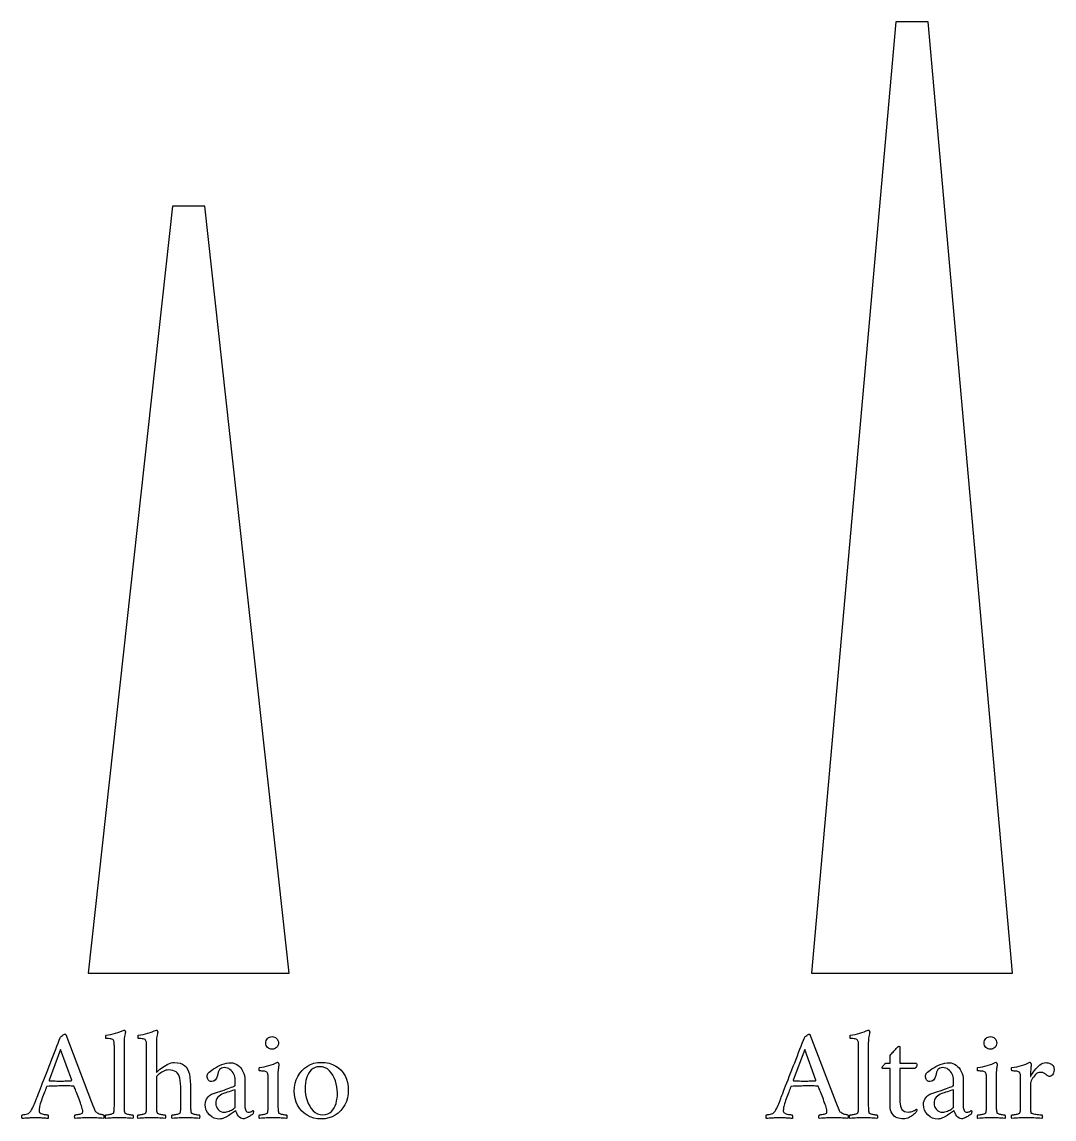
# Model space of a CAD drawing. Header units: millimetres. Extents: x -4 to 95, y -64 to 47.
# Drawn here: x -4.15 to 21.54, y -63.63 to -36.33 of the extents above; entities that cross this region are included whole.
import ezdxf

# ---------------------------------------------------------------- set-up
doc = ezdxf.new("R2010")
doc.units = ezdxf.units.MM
doc.layers.add('CUT_OUTER', color=1, linetype='Continuous')
doc.layers.add('TEXT', color=5, linetype='Continuous')

msp = doc.modelspace()

# ---------------------------------------------------------------- linework, layer by layer
at = {"layer": 'CUT_OUTER'}
for points in [[(15.5, -60), (20.5, -60), (18.4, -36.3334), (17.6, -36.3334)], [(-2.5, -60), (2.5, -60), (0.4, -40.9185), (-0.4, -40.9185)]]:
    msp.add_lwpolyline(points, close=True, dxfattribs=at)
at = {"layer": 'TEXT'}
for points in [[(-3.8032, -63.1613), (-3.8013, -63.1564), (-3.7956, -63.1415), (-3.786, -63.1168), (-3.7726, -63.0823), (-3.7559, -63.0392), (-3.7367, -62.9891), (-3.7148, -62.932), (-3.6903, -62.8677), (-3.6636, -62.7981), (-3.6351, -62.7246), (-3.6047, -62.6473), (-3.5726, -62.5661), (-3.5394, -62.4825), (-3.506, -62.3976), (-3.4725, -62.3115), (-3.4387, -62.2242), (-3.4051, -62.1372), (-3.3722, -62.052), (-3.3398, -61.9686), (-3.3081, -61.8871), (-3.2775, -61.8089), (-3.2488, -61.7355), (-3.2219, -61.6669), (-3.1968, -61.6032), (-3.1884, -61.5899), (-3.1762, -61.5758), (-3.1602, -61.5609), (-3.1403, -61.5452), (-3.1199, -61.531), (-3.102, -61.521), (-3.0868, -61.5149), (-3.0742, -61.5129), (-3.0713, -61.513), (-3.069, -61.5133), (-3.0672, -61.5138), (-3.0661, -61.5145), (-3.065, -61.5154), (-3.0633, -61.5165), (-3.061, -61.5178), (-3.0581, -61.5194), (-2.4161, -63.2032), (-2.3845, -63.2863), (-2.3605, -63.3484), (-2.3442, -63.3895), (-2.3355, -63.4097), (-2.3255, -63.4268), (-2.3117, -63.4427), (-2.2941, -63.4575), (-2.2726, -63.471), (-2.2492, -63.483), (-2.2258, -63.4931), (-2.2024, -63.5015), (-2.179, -63.5081), (-2.1578, -63.513), (-2.1407, -63.5165), (-2.1279, -63.5186), (-2.1194, -63.5194), (-2.1139, -63.5285), (-2.1105, -63.5399), (-2.1091, -63.5535), (-2.1097, -63.5694), (-2.1113, -63.5846), (-2.1129, -63.5964), (-2.1145, -63.6047), (-2.1161, -63.6097), (-2.1617, -63.6066), (-2.2048, -63.6036), (-2.2456, -63.6009), (-2.2839, -63.5984), (-2.3228, -63.5963), (-2.3653, -63.5948), (-2.4115, -63.5939), (-2.4613, -63.5935), (-2.5138, -63.5939), (-2.5617, -63.5948), (-2.6049, -63.5963), (-2.6435, -63.5984), (-2.6822, -63.6009), (-2.7254, -63.6036), (-2.7733, -63.6066), (-2.8258, -63.6097), (-2.8314, -63.602), (-2.8351, -63.5919), (-2.837, -63.5794), (-2.8371, -63.5645), (-2.8356, -63.5496), (-2.8327, -63.5371), (-2.8283, -63.527), (-2.8226, -63.5194), (-2.806, -63.5186), (-2.7855, -63.5165), (-2.7609, -63.513), (-2.7323, -63.5081), (-2.704, -63.5019), (-2.6806, -63.4948), (-2.6621, -63.4866), (-2.6484, -63.4774), (-2.6427, -63.4698), (-2.6387, -63.4597), (-2.6363, -63.4472), (-2.6355, -63.4323), (-2.6368, -63.4152), (-2.6407, -63.3931), (-2.6473, -63.366), (-2.6565, -63.3339), (-2.6676, -63.2981), (-2.6802, -63.2601), (-2.6943, -63.2199), (-2.7097, -63.1774), (-2.7258, -63.1342), (-2.7419, -63.0915), (-2.7581, -63.0495), (-2.7742, -63.0081), (-2.7896, -62.9688), (-2.8036, -62.9331), (-2.8162, -62.901), (-2.8274, -62.8726), (-2.8366, -62.8493), (-2.8431, -62.8327), (-2.8471, -62.8227), (-2.8484, -62.8194), (-2.8488, -62.819), (-2.85, -62.8177), (-2.852, -62.8157), (-2.8548, -62.8129), (-2.8581, -62.8101), (-2.8613, -62.8081), (-2.8645, -62.8069), (-2.8677, -62.8065), (-2.8933, -62.805), (-2.9218, -62.804), (-2.953, -62.8034), (-2.9871, -62.8032), (-3.022, -62.8032), (-3.0556, -62.8032), (-3.0881, -62.8032), (-3.1194, -62.8032), (-3.1274, -62.8032), (-3.1355, -62.8032), (-3.1435, -62.8032), (-3.1516, -62.8032), (-3.1595, -62.8032), (-3.1669, -62.8032), (-3.174, -62.8032), (-3.1806, -62.8032), (-3.2272, -62.8033), (-3.2702, -62.8036), (-3.3095, -62.8041), (-3.3452, -62.8048), (-3.3815, -62.8059), (-3.4226, -62.8077), (-3.4685, -62.81), (-3.5194, -62.8129), (-3.5212, -62.8132), (-3.5234, -62.8141), (-3.526, -62.8156), (-3.529, -62.8177), (-3.5319, -62.8199), (-3.5339, -62.8214), (-3.5351, -62.8223), (-3.5355, -62.8226), (-3.537, -62.8266), (-3.5415, -62.8387), (-3.5491, -62.8589), (-3.5597, -62.8871), (-3.5724, -62.9209), (-3.5863, -62.9577), (-3.6014, -62.9975), (-3.6177, -63.0403), (-3.6342, -63.084), (-3.6496, -63.1262), (-3.664, -63.167), (-3.6774, -63.2065), (-3.6906, -63.2452), (-3.7012, -63.2806), (-3.7092, -63.3129), (-3.7145, -63.3419), (-3.718, -63.3679), (-3.7206, -63.3911), (-3.7221, -63.4115), (-3.7226, -63.429), (-3.7195, -63.4459), (-3.7101, -63.4609), (-3.6945, -63.4741), (-3.6726, -63.4855), (-3.6474, -63.4951), (-3.6218, -63.5028), (-3.5958, -63.5088), (-3.5694, -63.5129), (-3.5453, -63.5157), (-3.5262, -63.5177), (-3.5122, -63.519), (-3.5032, -63.5194), (-3.5002, -63.5243), (-3.4976, -63.5327), (-3.4954, -63.5445), (-3.4935, -63.5597), (-3.4925, -63.5755), (-3.4927, -63.5891), (-3.4942, -63.6005), (-3.4968, -63.6097), (-3.5263, -63.6081), (-3.5536, -63.6065), (-3.5787, -63.6048), (-3.6016, -63.6032), (-3.6234, -63.6016), (-3.6452, -63.6), (-3.6669, -63.5984), (-3.6887, -63.5968), (-3.7122, -63.5954), (-3.7391, -63.5944), (-3.7695, -63.5938), (-3.8032, -63.5935), (-3.8373, -63.5938), (-3.8685, -63.5944), (-3.897, -63.5954), (-3.9226, -63.5968), (-3.9468, -63.5984), (-3.971, -63.6), (-3.9952, -63.6016), (-4.0194, -63.6032), (-4.0452, -63.6048), (-4.0742, -63.6065), (-4.1065, -63.6081), (-4.1419, -63.6097), (-4.1448, -63.6047), (-4.1468, -63.5964), (-4.148, -63.5846), (-4.1484, -63.5694), (-4.148, -63.5535), (-4.1468, -63.5399), (-4.1448, -63.5285), (-4.1419, -63.5194), (-4.1249, -63.5184), (-4.1028, -63.5157), (-4.0757, -63.5112), (-4.0435, -63.5048), (-4.0118, -63.4965), (-3.9859, -63.4859), (-3.9658, -63.4731), (-3.9516, -63.4581), (-3.9283, -63.4265), (-3.9069, -63.3931), (-3.8872, -63.358), (-3.8694, -63.321), (-3.8525, -63.2826), (-3.8359, -63.2431), (-3.8195, -63.2027), (-3.8032, -63.1613)], [(-1.8484, -61.8419), (-1.8485, -61.8233), (-1.8488, -61.8028), (-1.8493, -61.7805), (-1.85, -61.7565), (-1.8515, -61.7328), (-1.8544, -61.7117), (-1.8588, -61.6932), (-1.8645, -61.6774), (-1.8737, -61.6613), (-1.8883, -61.6484), (-1.9084, -61.6387), (-1.9339, -61.6323), (-1.9626, -61.628), (-1.9923, -61.625), (-2.0231, -61.6232), (-2.0548, -61.6226), (-2.0564, -61.6201), (-2.0577, -61.6125), (-2.0588, -61.5999), (-2.0597, -61.5823), (-2.0598, -61.5644), (-2.0585, -61.5512), (-2.0557, -61.5426), (-2.0516, -61.5387), (-1.9923, -61.5309), (-1.9339, -61.5206), (-1.8762, -61.5076), (-1.8194, -61.4919), (-1.7637, -61.4743), (-1.7097, -61.4552), (-1.6573, -61.4348), (-1.6065, -61.4129), (-1.6001, -61.414), (-1.594, -61.4173), (-1.588, -61.4229), (-1.5823, -61.4306), (-1.5773, -61.4394), (-1.5738, -61.448), (-1.5717, -61.4564), (-1.571, -61.4645), (-1.5721, -61.469), (-1.5754, -61.4823), (-1.5809, -61.5044), (-1.5887, -61.5355), (-1.5965, -61.5748), (-1.602, -61.6218), (-1.6053, -61.6764), (-1.6065, -61.7387), (-1.6065, -63.2355), (-1.6064, -63.2704), (-1.606, -63.304), (-1.6055, -63.3365), (-1.6048, -63.3677), (-1.6033, -63.397), (-1.6004, -63.4234), (-1.5961, -63.447), (-1.5903, -63.4677), (-1.585, -63.4756), (-1.5754, -63.4831), (-1.5616, -63.4901), (-1.5435, -63.4968), (-1.523, -63.5027), (-1.5016, -63.5077), (-1.4794, -63.5116), (-1.4565, -63.5145), (-1.4348, -63.5166), (-1.4165, -63.5181), (-1.4017, -63.5191), (-1.3903, -63.5194), (-1.386, -63.527), (-1.3827, -63.5371), (-1.3803, -63.5496), (-1.379, -63.5645), (-1.3791, -63.5794), (-1.381, -63.5919), (-1.3848, -63.602), (-1.3903, -63.6097), (-1.4373, -63.6066), (-1.4815, -63.6036), (-1.5228, -63.6009), (-1.5613, -63.5984), (-1.5996, -63.5963), (-1.6403, -63.5948), (-1.6835, -63.5939), (-1.729, -63.5935), (-1.7731, -63.5939), (-1.8149, -63.5948), (-1.8545, -63.5963), (-1.8919, -63.5984), (-1.9297, -63.6009), (-1.9706, -63.6036), (-2.0144, -63.6066), (-2.0613, -63.6097), (-2.0668, -63.602), (-2.0706, -63.5919), (-2.0725, -63.5794), (-2.0726, -63.5645), (-2.0713, -63.5496), (-2.069, -63.5371), (-2.0656, -63.527), (-2.0613, -63.5194), (-2.05, -63.5191), (-2.0355, -63.5181), (-2.0177, -63.5166), (-1.9968, -63.5145), (-1.9744, -63.5116), (-1.9524, -63.5077), (-1.9308, -63.5027), (-1.9097, -63.4968), (-1.8911, -63.4901), (-1.8774, -63.4831), (-1.8685, -63.4756), (-1.8645, -63.4677), (-1.8588, -63.447), (-1.8544, -63.4234), (-1.8515, -63.397), (-1.85, -63.3677), (-1.8493, -63.3365), (-1.8488, -63.304), (-1.8485, -63.2704), (-1.8484, -63.2355)], [(-0.3581, -62.2194), (-0.2778, -62.2238), (-0.2081, -62.2371), (-0.1488, -62.2593), (-0.1, -62.2903), (-0.06, -62.3306), (-0.027, -62.3806), (-0.0011, -62.4403), (0.0177, -62.5097), (0.0311, -62.5889), (0.0407, -62.6782), (0.0465, -62.7776), (0.0484, -62.8871), (0.0484, -63.2355), (0.0485, -63.2704), (0.0488, -63.304), (0.0493, -63.3365), (0.05, -63.3677), (0.0515, -63.397), (0.0544, -63.4234), (0.0588, -63.447), (0.0645, -63.4677), (0.0699, -63.4756), (0.0794, -63.4831), (0.0932, -63.4901), (0.1113, -63.4968), (0.1319, -63.5027), (0.1532, -63.5077), (0.1754, -63.5116), (0.1984, -63.5145), (0.2201, -63.5166), (0.2383, -63.5181), (0.2531, -63.5191), (0.2645, -63.5194), (0.2689, -63.527), (0.2722, -63.5371), (0.2745, -63.5496), (0.2758, -63.5645), (0.2757, -63.5794), (0.2738, -63.5919), (0.2701, -63.602), (0.2645, -63.6097), (0.2175, -63.6066), (0.1734, -63.6036), (0.1321, -63.6009), (0.0935, -63.5984), (0.0552, -63.5963), (0.0145, -63.5948), (-0.0286, -63.5939), (-0.0742, -63.5935), (-0.1182, -63.5939), (-0.1601, -63.5948), (-0.1997, -63.5963), (-0.2371, -63.5984), (-0.2749, -63.6009), (-0.3157, -63.6036), (-0.3596, -63.6066), (-0.4065, -63.6097), (-0.412, -63.602), (-0.4157, -63.5919), (-0.4176, -63.5794), (-0.4177, -63.5645), (-0.4164, -63.5496), (-0.4141, -63.5371), (-0.4108, -63.527), (-0.4065, -63.5194), (-0.3952, -63.5191), (-0.3806, -63.5181), (-0.3629, -63.5166), (-0.3419, -63.5145), (-0.3196, -63.5116), (-0.2976, -63.5077), (-0.276, -63.5027), (-0.2548, -63.4968), (-0.2363, -63.4901), (-0.2226, -63.4831), (-0.2137, -63.4756), (-0.2097, -63.4677), (-0.2039, -63.447), (-0.1996, -63.4234), (-0.1967, -63.397), (-0.1952, -63.3677), (-0.1945, -63.3365), (-0.194, -63.304), (-0.1936, -63.2704), (-0.1935, -63.2355), (-0.1935, -62.9194), (-0.1952, -62.8263), (-0.2, -62.744), (-0.2081, -62.6723), (-0.2194, -62.6113), (-0.2349, -62.5596), (-0.2556, -62.5157), (-0.2817, -62.4797), (-0.3129, -62.4516), (-0.3502, -62.4304), (-0.3944, -62.4153), (-0.4454, -62.4062), (-0.5032, -62.4032), (-0.533, -62.4055), (-0.5641, -62.4125), (-0.5967, -62.4241), (-0.6306, -62.4403), (-0.6642, -62.4592), (-0.6956, -62.4786), (-0.7247, -62.4987), (-0.7516, -62.5194), (-0.7742, -62.5387), (-0.7903, -62.5548), (-0.8, -62.5677), (-0.8032, -62.5774), (-0.8032, -63.2355), (-0.8031, -63.2704), (-0.8028, -63.304), (-0.8023, -63.3365), (-0.8016, -63.3677), (-0.8001, -63.397), (-0.7972, -63.4234), (-0.7928, -63.447), (-0.7871, -63.4677), (-0.7818, -63.4756), (-0.7722, -63.4831), (-0.7584, -63.4901), (-0.7403, -63.4968), (-0.7198, -63.5027), (-0.6984, -63.5077), (-0.6762, -63.5116), (-0.6532, -63.5145), (-0.6316, -63.5166), (-0.6133, -63.5181), (-0.5985, -63.5191), (-0.5871, -63.5194), (-0.5828, -63.527), (-0.5794, -63.5371), (-0.5771, -63.5496), (-0.5758, -63.5645), (-0.5759, -63.5794), (-0.5778, -63.5919), (-0.5816, -63.602), (-0.5871, -63.6097), (-0.6341, -63.6066), (-0.6782, -63.6036), (-0.7196, -63.6009), (-0.7581, -63.5984), (-0.7964, -63.5963), (-0.8371, -63.5948), (-0.8802, -63.5939), (-0.9258, -63.5935), (-0.9699, -63.5939), (-1.0117, -63.5948), (-1.0513, -63.5963), (-1.0887, -63.5984), (-1.1265, -63.6009), (-1.1673, -63.6036), (-1.2112, -63.6066), (-1.2581, -63.6097), (-1.2636, -63.602), (-1.2673, -63.5919), (-1.2693, -63.5794), (-1.2694, -63.5645), (-1.268, -63.5496), (-1.2657, -63.5371), (-1.2624, -63.527), (-1.2581, -63.5194), (-1.2468, -63.5191), (-1.2323, -63.5181), (-1.2145, -63.5166), (-1.1935, -63.5145), (-1.1712, -63.5116), (-1.1492, -63.5077), (-1.1276, -63.5027), (-1.1065, -63.4968), (-1.0879, -63.4901), (-1.0742, -63.4831), (-1.0653, -63.4756), (-1.0613, -63.4677), (-1.0555, -63.447), (-1.0512, -63.4234), (-1.0483, -63.397), (-1.0468, -63.3677), (-1.0461, -63.3365), (-1.0456, -63.304), (-1.0453, -63.2704), (-1.0452, -63.2355), (-1.0452, -61.8419), (-1.0453, -61.8246), (-1.0456, -61.8048), (-1.0461, -61.7827), (-1.0468, -61.7581), (-1.0483, -61.7337), (-1.0512, -61.7121), (-1.0555, -61.6933), (-1.0613, -61.6774), (-1.0705, -61.6613), (-1.0851, -61.6484), (-1.1051, -61.6387), (-1.1306, -61.6323), (-1.1594, -61.628), (-1.1891, -61.625), (-1.2199, -61.6232), (-1.2516, -61.6226), (-1.2531, -61.6201), (-1.2544, -61.6125), (-1.2555, -61.5999), (-1.2565, -61.5823), (-1.2566, -61.5644), (-1.2552, -61.5512), (-1.2525, -61.5426), (-1.2484, -61.5387), (-1.1891, -61.5309), (-1.1306, -61.5206), (-1.073, -61.5076), (-1.0161, -61.4919), (-0.9605, -61.4743), (-0.9065, -61.4552), (-0.854, -61.4348), (-0.8032, -61.4129), (-0.7969, -61.414), (-0.7907, -61.4173), (-0.7848, -61.4229), (-0.779, -61.4306), (-0.7741, -61.4394), (-0.7706, -61.448), (-0.7684, -61.4564), (-0.7677, -61.4645), (-0.7689, -61.469), (-0.7722, -61.4823), (-0.7777, -61.5044), (-0.7855, -61.5355), (-0.7932, -61.5748), (-0.7988, -61.6218), (-0.8021, -61.6764), (-0.8032, -61.7387), (-0.8032, -62.4516), (-0.8026, -62.4544), (-0.8008, -62.4565), (-0.7978, -62.4577), (-0.7935, -62.4581), (-0.7917, -62.4577), (-0.7895, -62.4565), (-0.7869, -62.4544), (-0.7839, -62.4516), (-0.7652, -62.4327), (-0.7415, -62.4113), (-0.7128, -62.3875), (-0.679, -62.3613), (-0.6418, -62.3346), (-0.6028, -62.3093), (-0.562, -62.2854), (-0.5194, -62.2629), (-0.4766, -62.2439), (-0.4355, -62.2302), (-0.396, -62.2221), (-0.3581, -62.2194)], [(1.9194, -61.7323), (1.9223, -61.7011), (1.931, -61.6722), (1.9457, -61.6455), (1.9661, -61.621), (1.9906, -61.6005), (2.0173, -61.5859), (2.0463, -61.5771), (2.0774, -61.5742), (2.1086, -61.5771), (2.1375, -61.5859), (2.1642, -61.6005), (2.1887, -61.621), (2.2092, -61.6455), (2.2238, -61.6722), (2.2326, -61.7011), (2.2355, -61.7323), (2.2326, -61.7634), (2.2238, -61.7923), (2.2092, -61.8191), (2.1887, -61.8435), (2.1642, -61.864), (2.1375, -61.8786), (2.1086, -61.8874), (2.0774, -61.8903), (2.0463, -61.8874), (2.0173, -61.8786), (1.9906, -61.864), (1.9661, -61.8435), (1.9457, -61.8191), (1.931, -61.7923), (1.9223, -61.7634), (1.9194, -61.7323)], [(14.7177, -63.1613), (14.7197, -63.1564), (14.7254, -63.1415), (14.735, -63.1168), (14.7484, -63.0823), (14.765, -63.0392), (14.7843, -62.9891), (14.8061, -62.932), (14.8306, -62.8677), (14.8574, -62.7981), (14.8859, -62.7246), (14.9162, -62.6473), (14.9484, -62.5661), (14.9816, -62.4825), (15.0149, -62.3976), (15.0485, -62.3115), (15.0823, -62.2242), (15.1158, -62.1372), (15.1488, -62.052), (15.1811, -61.9686), (15.2129, -61.8871), (15.2434, -61.8089), (15.2722, -61.7355), (15.2991, -61.6669), (15.3242, -61.6032), (15.3326, -61.5899), (15.3448, -61.5758), (15.3608, -61.5609), (15.3806, -61.5452), (15.4011, -61.531), (15.419, -61.521), (15.4342, -61.5149), (15.4468, -61.5129), (15.4497, -61.513), (15.452, -61.5133), (15.4537, -61.5138), (15.4548, -61.5145), (15.4559, -61.5154), (15.4577, -61.5165), (15.46, -61.5178), (15.4629, -61.5194), (16.1048, -63.2032), (16.1365, -63.2863), (16.1605, -63.3484), (16.1768, -63.3895), (16.1855, -63.4097), (16.1955, -63.4268), (16.2093, -63.4427), (16.2269, -63.4575), (16.2484, -63.471), (16.2718, -63.483), (16.2952, -63.4931), (16.3185, -63.5015), (16.3419, -63.5081), (16.3632, -63.513), (16.3802, -63.5165), (16.393, -63.5186), (16.4016, -63.5194), (16.4071, -63.5285), (16.4105, -63.5399), (16.4119, -63.5535), (16.4113, -63.5694), (16.4097, -63.5846), (16.4081, -63.5964), (16.4065, -63.6047), (16.4048, -63.6097), (16.3593, -63.6066), (16.3161, -63.6036), (16.2754, -63.6009), (16.2371, -63.5984), (16.1982, -63.5963), (16.1556, -63.5948), (16.1095, -63.5939), (16.0597, -63.5935), (16.0072, -63.5939), (15.9593, -63.5948), (15.916, -63.5963), (15.8774, -63.5984), (15.8388, -63.6009), (15.7956, -63.6036), (15.7477, -63.6066), (15.6952, -63.6097), (15.6896, -63.602), (15.6859, -63.5919), (15.684, -63.5794), (15.6839, -63.5645), (15.6854, -63.5496), (15.6883, -63.5371), (15.6926, -63.527), (15.6984, -63.5194), (15.7149, -63.5186), (15.7355, -63.5165), (15.7601, -63.513), (15.7887, -63.5081), (15.8169, -63.5019), (15.8403, -63.4948), (15.8589, -63.4866), (15.8726, -63.4774), (15.8782, -63.4698), (15.8823, -63.4597), (15.8847, -63.4472), (15.8855, -63.4323), (15.8842, -63.4152), (15.8802, -63.3931), (15.8737, -63.366), (15.8645, -63.3339), (15.8533, -63.2981), (15.8407, -63.2601), (15.8267, -63.2199), (15.8113, -63.1774), (15.7952, -63.1342), (15.779, -63.0915), (15.7629, -63.0495), (15.7468, -63.0081), (15.7314, -62.9688), (15.7173, -62.9331), (15.7047, -62.901), (15.6935, -62.8726), (15.6844, -62.8493), (15.6778, -62.8327), (15.6739, -62.8227), (15.6726, -62.8194), (15.6722, -62.819), (15.671, -62.8177), (15.669, -62.8157), (15.6661, -62.8129), (15.6629, -62.8101), (15.6597, -62.8081), (15.6565, -62.8069), (15.6532, -62.8065), (15.6276, -62.805), (15.5992, -62.804), (15.5679, -62.8034), (15.5339, -62.8032), (15.499, -62.8032), (15.4653, -62.8032), (15.4329, -62.8032), (15.4016, -62.8032), (15.3935, -62.8032), (15.3855, -62.8032), (15.3774, -62.8032), (15.3694, -62.8032), (15.3615, -62.8032), (15.354, -62.8032), (15.347, -62.8032), (15.3403, -62.8032), (15.2937, -62.8033), (15.2508, -62.8036), (15.2115, -62.8041), (15.1758, -62.8048), (15.1395, -62.8059), (15.0984, -62.8077), (15.0524, -62.81), (15.0016, -62.8129), (14.9998, -62.8132), (14.9976, -62.8141), (14.995, -62.8156), (14.9919, -62.8177), (14.9891, -62.8199), (14.9871, -62.8214), (14.9859, -62.8223), (14.9855, -62.8226), (14.984, -62.8266), (14.9794, -62.8387), (14.9719, -62.8589), (14.9613, -62.8871), (14.9486, -62.9209), (14.9347, -62.9577), (14.9196, -62.9975), (14.9032, -63.0403), (14.8868, -63.084), (14.8714, -63.1262), (14.857, -63.167), (14.8435, -63.2065), (14.8303, -63.2452), (14.8198, -63.2806), (14.8118, -63.3129), (14.8065, -63.3419), (14.8029, -63.3679), (14.8004, -63.3911), (14.7989, -63.4115), (14.7984, -63.429), (14.8015, -63.4459), (14.8109, -63.4609), (14.8265, -63.4741), (14.8484, -63.4855), (14.8736, -63.4951), (14.8992, -63.5028), (14.9252, -63.5088), (14.9516, -63.5129), (14.9757, -63.5157), (14.9948, -63.5177), (15.0088, -63.519), (15.0177, -63.5194), (15.0208, -63.5243), (15.0234, -63.5327), (15.0256, -63.5445), (15.0274, -63.5597), (15.0284, -63.5755), (15.0282, -63.5891), (15.0268, -63.6005), (15.0242, -63.6097), (14.9947, -63.6081), (14.9673, -63.6065), (14.9422, -63.6048), (14.9194, -63.6032), (14.8976, -63.6016), (14.8758, -63.6), (14.854, -63.5984), (14.8323, -63.5968), (14.8088, -63.5954), (14.7819, -63.5944), (14.7515, -63.5938), (14.7177, -63.5935), (14.6837, -63.5938), (14.6524, -63.5944), (14.624, -63.5954), (14.5984, -63.5968), (14.5742, -63.5984), (14.55, -63.6), (14.5258, -63.6016), (14.5016, -63.6032), (14.4758, -63.6048), (14.4468, -63.6065), (14.4145, -63.6081), (14.379, -63.6097), (14.3762, -63.6047), (14.3742, -63.5964), (14.373, -63.5846), (14.3726, -63.5694), (14.373, -63.5535), (14.3742, -63.5399), (14.3762, -63.5285), (14.379, -63.5194), (14.3961, -63.5184), (14.4181, -63.5157), (14.4453, -63.5112), (14.4774, -63.5048), (14.5092, -63.4965), (14.5351, -63.4859), (14.5551, -63.4731), (14.5694, -63.4581), (14.5926, -63.4265), (14.6141, -63.3931), (14.6338, -63.358), (14.6516, -63.321), (14.6684, -63.2826), (14.6851, -63.2431), (14.7015, -63.2027), (14.7177, -63.1613)], [(16.6726, -61.8419), (16.6725, -61.8233), (16.6722, -61.8028), (16.6717, -61.7805), (16.671, -61.7565), (16.6695, -61.7328), (16.6665, -61.7117), (16.6622, -61.6932), (16.6565, -61.6774), (16.6473, -61.6613), (16.6327, -61.6484), (16.6126, -61.6387), (16.5871, -61.6323), (16.5584, -61.628), (16.5286, -61.625), (16.4979, -61.6232), (16.4661, -61.6226), (16.4646, -61.6201), (16.4633, -61.6125), (16.4622, -61.5999), (16.4613, -61.5823), (16.4612, -61.5644), (16.4625, -61.5512), (16.4652, -61.5426), (16.4694, -61.5387), (16.5286, -61.5309), (16.5871, -61.5206), (16.6448, -61.5076), (16.7016, -61.4919), (16.7573, -61.4743), (16.8113, -61.4552), (16.8637, -61.4348), (16.9145, -61.4129), (16.9209, -61.414), (16.927, -61.4173), (16.933, -61.4229), (16.9387, -61.4306), (16.9436, -61.4394), (16.9472, -61.448), (16.9493, -61.4564), (16.95, -61.4645), (16.9489, -61.469), (16.9456, -61.4823), (16.94, -61.5044), (16.9323, -61.5355), (16.9245, -61.5748), (16.919, -61.6218), (16.9156, -61.6764), (16.9145, -61.7387), (16.9145, -63.2355), (16.9146, -63.2704), (16.9149, -63.304), (16.9154, -63.3365), (16.9161, -63.3677), (16.9176, -63.397), (16.9206, -63.4234), (16.9249, -63.447), (16.9306, -63.4677), (16.936, -63.4756), (16.9456, -63.4831), (16.9594, -63.4901), (16.9774, -63.4968), (16.998, -63.5027), (17.0194, -63.5077), (17.0415, -63.5116), (17.0645, -63.5145), (17.0862, -63.5166), (17.1044, -63.5181), (17.1193, -63.5191), (17.1306, -63.5194), (17.135, -63.527), (17.1383, -63.5371), (17.1406, -63.5496), (17.1419, -63.5645), (17.1418, -63.5794), (17.1399, -63.5919), (17.1362, -63.602), (17.1306, -63.6097), (17.0837, -63.6066), (17.0395, -63.6036), (16.9982, -63.6009), (16.9597, -63.5984), (16.9214, -63.5963), (16.8806, -63.5948), (16.8375, -63.5939), (16.7919, -63.5935), (16.7479, -63.5939), (16.706, -63.5948), (16.6664, -63.5963), (16.629, -63.5984), (16.5912, -63.6009), (16.5504, -63.6036), (16.5066, -63.6066), (16.4597, -63.6097), (16.4541, -63.602), (16.4504, -63.5919), (16.4485, -63.5794), (16.4484, -63.5645), (16.4497, -63.5496), (16.452, -63.5371), (16.4553, -63.527), (16.4597, -63.5194), (16.471, -63.5191), (16.4855, -63.5181), (16.5032, -63.5166), (16.5242, -63.5145), (16.5466, -63.5116), (16.5685, -63.5077), (16.5901, -63.5027), (16.6113, -63.4968), (16.6298, -63.4901), (16.6435, -63.4831), (16.6524, -63.4756), (16.6565, -63.4677), (16.6622, -63.447), (16.6665, -63.4234), (16.6695, -63.397), (16.671, -63.3677), (16.6717, -63.3365), (16.6722, -63.304), (16.6725, -63.2704), (16.6726, -63.2355)], [(19.7952, -61.7323), (19.7981, -61.7011), (19.8069, -61.6722), (19.8215, -61.6455), (19.8419, -61.621), (19.8664, -61.6005), (19.8931, -61.5859), (19.9221, -61.5771), (19.9532, -61.5742), (19.9844, -61.5771), (20.0133, -61.5859), (20.04, -61.6005), (20.0645, -61.621), (20.085, -61.6455), (20.0996, -61.6722), (20.1084, -61.7011), (20.1113, -61.7323), (20.1084, -61.7634), (20.0996, -61.7923), (20.085, -61.8191), (20.0645, -61.8435), (20.04, -61.864), (20.0133, -61.8786), (19.9844, -61.8874), (19.9532, -61.8903), (19.9221, -61.8874), (19.8931, -61.8786), (19.8664, -61.864), (19.8419, -61.8435), (19.8215, -61.8191), (19.8069, -61.7923), (19.7981, -61.7634), (19.7952, -61.7323)], [(-3.1871, -61.8935), (-3.4742, -62.6613), (-3.4741, -62.6617), (-3.4738, -62.6629), (-3.4733, -62.6649), (-3.4726, -62.6677), (-3.4717, -62.6706), (-3.4706, -62.6726), (-3.4693, -62.6738), (-3.4677, -62.6742), (-3.4356, -62.6757), (-3.4004, -62.677), (-3.3622, -62.6781), (-3.321, -62.679), (-3.2803, -62.6797), (-3.244, -62.6802), (-3.2118, -62.6805), (-3.1839, -62.6806), (-3.1477, -62.6804), (-3.1133, -62.6798), (-3.0807, -62.6788), (-3.05, -62.6774), (-3.0195, -62.6758), (-2.9875, -62.6742), (-2.9541, -62.6726), (-2.9194, -62.671), (-2.9164, -62.6705), (-2.9141, -62.669), (-2.9124, -62.6664), (-2.9113, -62.6629), (-2.9106, -62.6594), (-2.9101, -62.6569), (-2.9098, -62.6553), (-2.9097, -62.6548)], [(15.3339, -61.8935), (15.0468, -62.6613), (15.0469, -62.6617), (15.0472, -62.6629), (15.0477, -62.6649), (15.0484, -62.6677), (15.0493, -62.6706), (15.0504, -62.6726), (15.0517, -62.6738), (15.0532, -62.6742), (15.0854, -62.6757), (15.1206, -62.677), (15.1588, -62.6781), (15.2, -62.679), (15.2406, -62.6797), (15.277, -62.6802), (15.3092, -62.6805), (15.3371, -62.6806), (15.3733, -62.6804), (15.4077, -62.6798), (15.4402, -62.6788), (15.471, -62.6774), (15.5015, -62.6758), (15.5335, -62.6742), (15.5668, -62.6726), (15.6016, -62.671), (15.6045, -62.6705), (15.6069, -62.669), (15.6086, -62.6664), (15.6097, -62.6629), (15.6104, -62.6594), (15.6109, -62.6569), (15.6112, -62.6553), (15.6113, -62.6548)], [(17.6984, -62.2387), (18.1048, -62.2387), (18.1119, -62.2409), (18.1169, -62.2476), (18.12, -62.2587), (18.121, -62.2742), (18.1181, -62.2982), (18.1097, -62.3218), (18.0956, -62.345), (18.0758, -62.3677), (17.6984, -62.3677), (17.6984, -63.1935), (17.7115, -63.3065), (17.7508, -63.3871), (17.8163, -63.4355), (17.9081, -63.4516), (17.9427, -63.4498), (17.9758, -63.4444), (18.0073, -63.4353), (18.0371, -63.4226), (18.0635, -63.4091), (18.0847, -63.3976), (18.1006, -63.3881), (18.1113, -63.3806), (18.1155, -63.3831), (18.1185, -63.3871), (18.1204, -63.3927), (18.121, -63.4), (18.1202, -63.4163), (18.1177, -63.4298), (18.1137, -63.4405), (18.1081, -63.4484), (18.0953, -63.4623), (18.0794, -63.4782), (18.0606, -63.4962), (18.0387, -63.5161), (18.0142, -63.5365), (17.9875, -63.5556), (17.9586, -63.5736), (17.9274, -63.5903), (17.8944, -63.6044), (17.8597, -63.6145), (17.8234, -63.6206), (17.7855, -63.6226), (17.7455, -63.6208), (17.706, -63.6153), (17.6672, -63.6063), (17.629, -63.5935), (17.5928, -63.5762), (17.5601, -63.5532), (17.5307, -63.5246), (17.5048, -63.4903), (17.4837, -63.4494), (17.4685, -63.4008), (17.4595, -63.3446), (17.4565, -63.2806), (17.4565, -62.3677), (17.2726, -62.3677), (17.2696, -62.367), (17.2669, -62.3649), (17.2647, -62.3614), (17.2629, -62.3565), (17.2615, -62.3511), (17.2605, -62.3464), (17.2599, -62.3422), (17.2597, -62.3387), (17.2609, -62.3344), (17.2645, -62.3278), (17.2706, -62.3191), (17.279, -62.3081), (17.2888, -62.2961), (17.2988, -62.2843), (17.309, -62.2727), (17.3194, -62.2613), (17.3285, -62.2514), (17.3351, -62.2444), (17.339, -62.2401), (17.3403, -62.2387), (17.4565, -62.2387), (17.4565, -62.0419), (17.4733, -62.0235), (17.4915, -62.0036), (17.5112, -61.9824), (17.5323, -61.9597), (17.5535, -61.9367), (17.5738, -61.9145), (17.593, -61.8931), (17.6113, -61.8726), (17.627, -61.8547), (17.6387, -61.8415), (17.6464, -61.833), (17.65, -61.829), (17.6568, -61.8234), (17.6641, -61.8194), (17.6721, -61.8169), (17.6806, -61.8161), (17.6884, -61.8167), (17.694, -61.8185), (17.6973, -61.8216), (17.6984, -61.8258)], [(1.0548, -62.2258), (1.0993, -62.2294), (1.1423, -62.2403), (1.184, -62.2585), (1.2242, -62.2839), (1.2618, -62.3153), (1.2956, -62.3516), (1.3255, -62.3927), (1.3516, -62.4387), (1.3728, -62.4887), (1.3879, -62.5419), (1.397, -62.5984), (1.4, -62.6581), (1.4, -63.3065), (1.4014, -63.336), (1.4056, -63.3633), (1.4127, -63.3884), (1.4226, -63.4113), (1.4357, -63.4303), (1.4524, -63.444), (1.4728, -63.4521), (1.4968, -63.4548), (1.5181, -63.4536), (1.5371, -63.45), (1.5536, -63.444), (1.5677, -63.4355), (1.5794, -63.4268), (1.5887, -63.4202), (1.5956, -63.4155), (1.6, -63.4129), (1.603, -63.4135), (1.6056, -63.4153), (1.6079, -63.4183), (1.6097, -63.4226), (1.6111, -63.4272), (1.6121, -63.4315), (1.6127, -63.4353), (1.6129, -63.4387), (1.6119, -63.4558), (1.6089, -63.4718), (1.6038, -63.4865), (1.5968, -63.5), (1.5856, -63.5089), (1.5714, -63.5194), (1.5541, -63.5315), (1.5339, -63.5452), (1.5119, -63.5593), (1.4895, -63.5726), (1.4667, -63.5851), (1.4435, -63.5968), (1.4209, -63.6067), (1.3996, -63.6137), (1.3797, -63.6179), (1.3613, -63.6194), (1.3283, -63.6151), (1.2972, -63.6024), (1.2678, -63.5812), (1.2403, -63.5516), (1.216, -63.5175), (1.1964, -63.4831), (1.1814, -63.4482), (1.171, -63.4129), (1.1624, -63.4208), (1.1496, -63.4315), (1.1326, -63.445), (1.1113, -63.4613), (1.087, -63.4791), (1.0609, -63.4972), (1.033, -63.5154), (1.0032, -63.5339), (0.9727, -63.5518), (0.9423, -63.5685), (0.9122, -63.5841), (0.8823, -63.5984), (0.8535, -63.6104), (0.827, -63.619), (0.8027, -63.6241), (0.7806, -63.6258), (0.7062, -63.6193), (0.6379, -63.5996), (0.5756, -63.5668), (0.5194, -63.521), (0.4728, -63.4656), (0.4395, -63.4044), (0.4196, -63.3374), (0.4129, -63.2645), (0.4162, -63.2178), (0.4262, -63.1746), (0.4428, -63.1348), (0.4661, -63.0984), (0.4926, -63.0668), (0.519, -63.0415), (0.5451, -63.0225), (0.571, -63.0097), (0.6174, -62.9932), (0.6665, -62.9762), (0.7182, -62.9586), (0.7726, -62.9403), (0.8273, -62.9219), (0.8802, -62.9036), (0.9314, -62.8856), (0.9806, -62.8677), (1.0258, -62.851), (1.0645, -62.8363), (1.0968, -62.8236), (1.1226, -62.8129), (1.1343, -62.8078), (1.1435, -62.802), (1.1504, -62.7957), (1.1548, -62.7887), (1.1577, -62.7797), (1.1597, -62.7673), (1.1609, -62.7515), (1.1613, -62.7323), (1.1613, -62.6484), (1.1591, -62.613), (1.1524, -62.5778), (1.1413, -62.5428), (1.1258, -62.5081), (1.1065, -62.4748), (1.0839, -62.4444), (1.0581, -62.4167), (1.029, -62.3919), (0.9974, -62.3715), (0.9637, -62.3569), (0.928, -62.3481), (0.8903, -62.3452), (0.8526, -62.3484), (0.8202, -62.3581), (0.7929, -62.3742), (0.771, -62.3968), (0.753, -62.4252), (0.7379, -62.4589), (0.7256, -62.4978), (0.7161, -62.5419), (0.696, -62.6083), (0.6645, -62.6556), (0.6218, -62.6841), (0.5677, -62.6935), (0.5434, -62.6909), (0.5222, -62.6831), (0.5039, -62.67), (0.4887, -62.6516), (0.4767, -62.6302), (0.4681, -62.6081), (0.463, -62.5851), (0.4613, -62.5613), (0.4617, -62.5553), (0.4629, -62.5472), (0.4649, -62.5368), (0.4677, -62.5242), (0.4712, -62.5114), (0.475, -62.5004), (0.4792, -62.4912), (0.4839, -62.4839), (0.5107, -62.4603), (0.5427, -62.4347), (0.58, -62.4071), (0.6226, -62.3774), (0.6693, -62.3478), (0.719, -62.3202), (0.7717, -62.2946), (0.8274, -62.271), (0.8846, -62.2512), (0.9415, -62.2371), (0.9983, -62.2286), (1.0548, -62.2258)], [(2.2226, -63.2355), (2.2227, -63.2704), (2.223, -63.304), (2.2235, -63.3365), (2.2242, -63.3677), (2.2257, -63.397), (2.2286, -63.4234), (2.233, -63.447), (2.2387, -63.4677), (2.2441, -63.4756), (2.2536, -63.4831), (2.2674, -63.4901), (2.2855, -63.4968), (2.3059, -63.5027), (2.327, -63.5077), (2.3487, -63.5116), (2.371, -63.5145), (2.3919, -63.5166), (2.4097, -63.5181), (2.4242, -63.5191), (2.4355, -63.5194), (2.4398, -63.527), (2.4431, -63.5371), (2.4455, -63.5496), (2.4468, -63.5645), (2.4467, -63.5794), (2.4448, -63.5919), (2.441, -63.602), (2.4355, -63.6097), (2.3886, -63.6066), (2.3448, -63.6036), (2.3039, -63.6009), (2.2661, -63.5984), (2.2285, -63.5963), (2.1883, -63.5948), (2.1455, -63.5939), (2.1, -63.5935), (2.0558, -63.5939), (2.0137, -63.5948), (1.9736, -63.5963), (1.9355, -63.5984), (1.897, -63.6009), (1.8556, -63.6036), (1.8115, -63.6066), (1.7645, -63.6097), (1.759, -63.602), (1.7552, -63.5919), (1.7533, -63.5794), (1.7532, -63.5645), (1.7545, -63.5496), (1.7569, -63.5371), (1.7602, -63.527), (1.7645, -63.5194), (1.7759, -63.5191), (1.7907, -63.5181), (1.809, -63.5166), (1.8306, -63.5145), (1.8537, -63.5116), (1.8762, -63.5077), (1.8981, -63.5027), (1.9194, -63.4968), (1.9379, -63.4901), (1.9516, -63.4831), (1.9605, -63.4756), (1.9645, -63.4677), (1.9703, -63.447), (1.9746, -63.4234), (1.9775, -63.397), (1.979, -63.3677), (1.9797, -63.3365), (1.9802, -63.304), (1.9805, -63.2704), (1.9806, -63.2355), (1.9806, -62.6484), (1.9805, -62.631), (1.9802, -62.6113), (1.9797, -62.5891), (1.979, -62.5645), (1.9775, -62.5401), (1.9746, -62.5185), (1.9703, -62.4998), (1.9645, -62.4839), (1.9575, -62.4705), (1.946, -62.4593), (1.93, -62.4503), (1.9097, -62.4435), (1.8871, -62.4385), (1.8645, -62.4347), (1.8419, -62.4321), (1.8194, -62.4306), (1.7988, -62.4299), (1.7823, -62.4294), (1.7698, -62.4291), (1.7613, -62.429), (1.7597, -62.4242), (1.7581, -62.4161), (1.7565, -62.4048), (1.7548, -62.3903), (1.754, -62.3754), (1.7548, -62.3629), (1.7573, -62.3528), (1.7613, -62.3452), (1.8222, -62.3361), (1.8823, -62.325), (1.9415, -62.3119), (2, -62.2968), (2.0567, -62.2794), (2.1105, -62.2597), (2.1615, -62.2375), (2.2097, -62.2129), (2.216, -62.2141), (2.2222, -62.2177), (2.2281, -62.2238), (2.2339, -62.2323), (2.2388, -62.2415), (2.2423, -62.25), (2.2445, -62.2577), (2.2452, -62.2645), (2.2448, -62.2716), (2.2435, -62.2831), (2.2415, -62.299), (2.2387, -62.3194), (2.2356, -62.3419), (2.2327, -62.3645), (2.2299, -62.3871), (2.2274, -62.4097), (2.2253, -62.4304), (2.2238, -62.4476), (2.2229, -62.4611), (2.2226, -62.471)], [(3.3, -62.2161), (3.4011, -62.2218), (3.4948, -62.2387), (3.5809, -62.2669), (3.6597, -62.3065), (3.7304, -62.3556), (3.7927, -62.4129), (3.8466, -62.4782), (3.8919, -62.5516), (3.9279, -62.6317), (3.9536, -62.7169), (3.9691, -62.8075), (3.9742, -62.9032), (3.9688, -63.0023), (3.9524, -63.0964), (3.9252, -63.1854), (3.8871, -63.2694), (3.8395, -63.3466), (3.7839, -63.4153), (3.7202, -63.4756), (3.6484, -63.5274), (3.5702, -63.5691), (3.4871, -63.5988), (3.3992, -63.6166), (3.3065, -63.6226), (3.2066, -63.6168), (3.1133, -63.5996), (3.0267, -63.5709), (2.9468, -63.5306), (2.8746, -63.4806), (2.8113, -63.4226), (2.7569, -63.3565), (2.7113, -63.2823), (2.6753, -63.2015), (2.6496, -63.1157), (2.6342, -63.0249), (2.629, -62.929), (2.6346, -62.83), (2.6512, -62.7363), (2.6789, -62.6478), (2.7177, -62.5645), (2.766, -62.4881), (2.8222, -62.4202), (2.8862, -62.3607), (2.9581, -62.3097), (3.0363, -62.2687), (3.1194, -62.2395), (3.2073, -62.222), (3.3, -62.2161)], [(18.9306, -62.2258), (18.9751, -62.2294), (19.0181, -62.2403), (19.0598, -62.2585), (19.1, -62.2839), (19.1376, -62.3153), (19.1714, -62.3516), (19.2013, -62.3927), (19.2274, -62.4387), (19.2486, -62.4887), (19.2637, -62.5419), (19.2728, -62.5984), (19.2758, -62.6581), (19.2758, -63.3065), (19.2772, -63.336), (19.2815, -63.3633), (19.2885, -63.3884), (19.2984, -63.4113), (19.3115, -63.4303), (19.3282, -63.444), (19.3486, -63.4521), (19.3726, -63.4548), (19.394, -63.4536), (19.4129, -63.45), (19.4294, -63.444), (19.4435, -63.4355), (19.4552, -63.4268), (19.4645, -63.4202), (19.4714, -63.4155), (19.4758, -63.4129), (19.4788, -63.4135), (19.4815, -63.4153), (19.4837, -63.4183), (19.4855, -63.4226), (19.4869, -63.4272), (19.4879, -63.4315), (19.4885, -63.4353), (19.4887, -63.4387), (19.4877, -63.4558), (19.4847, -63.4718), (19.4796, -63.4865), (19.4726, -63.5), (19.4614, -63.5089), (19.4472, -63.5194), (19.4299, -63.5315), (19.4097, -63.5452), (19.3877, -63.5593), (19.3653, -63.5726), (19.3425, -63.5851), (19.3194, -63.5968), (19.2967, -63.6067), (19.2754, -63.6137), (19.2555, -63.6179), (19.2371, -63.6194), (19.2041, -63.6151), (19.173, -63.6024), (19.1436, -63.5812), (19.1161, -63.5516), (19.0918, -63.5175), (19.0722, -63.4831), (19.0572, -63.4482), (19.0468, -63.4129), (19.0382, -63.4208), (19.0254, -63.4315), (19.0084, -63.445), (18.9871, -63.4613), (18.9628, -63.4791), (18.9367, -63.4972), (18.9088, -63.5154), (18.879, -63.5339), (18.8485, -63.5518), (18.8181, -63.5685), (18.788, -63.5841), (18.7581, -63.5984), (18.7293, -63.6104), (18.7028, -63.619), (18.6785, -63.6241), (18.6565, -63.6258), (18.5821, -63.6193), (18.5137, -63.5996), (18.4514, -63.5668), (18.3952, -63.521), (18.3486, -63.4656), (18.3153, -63.4044), (18.2954, -63.3374), (18.2887, -63.2645), (18.292, -63.2178), (18.302, -63.1746), (18.3186, -63.1348), (18.3419, -63.0984), (18.3684, -63.0668), (18.3948, -63.0415), (18.4209, -63.0225), (18.4468, -63.0097), (18.4932, -62.9932), (18.5423, -62.9762), (18.5941, -62.9586), (18.6484, -62.9403), (18.7031, -62.9219), (18.756, -62.9036), (18.8072, -62.8856), (18.8565, -62.8677), (18.9016, -62.851), (18.9403, -62.8363), (18.9726, -62.8236), (18.9984, -62.8129), (19.0101, -62.8078), (19.0194, -62.802), (19.0262, -62.7957), (19.0306, -62.7887), (19.0335, -62.7797), (19.0355, -62.7673), (19.0367, -62.7515), (19.0371, -62.7323), (19.0371, -62.6484), (19.0349, -62.613), (19.0282, -62.5778), (19.0171, -62.5428), (19.0016, -62.5081), (18.9823, -62.4748), (18.9597, -62.4444), (18.9339, -62.4167), (18.9048, -62.3919), (18.8732, -62.3715), (18.8395, -62.3569), (18.8038, -62.3481), (18.7661, -62.3452), (18.7284, -62.3484), (18.696, -62.3581), (18.6687, -62.3742), (18.6468, -62.3968), (18.6288, -62.4252), (18.6137, -62.4589), (18.6014, -62.4978), (18.5919, -62.5419), (18.5718, -62.6083), (18.5403, -62.6556), (18.4976, -62.6841), (18.4435, -62.6935), (18.4193, -62.6909), (18.398, -62.6831), (18.3797, -62.67), (18.3645, -62.6516), (18.3525, -62.6302), (18.344, -62.6081), (18.3388, -62.5851), (18.3371, -62.5613), (18.3375, -62.5553), (18.3387, -62.5472), (18.3407, -62.5368), (18.3435, -62.5242), (18.347, -62.5114), (18.3508, -62.5004), (18.355, -62.4912), (18.3597, -62.4839), (18.3865, -62.4603), (18.4185, -62.4347), (18.4558, -62.4071), (18.4984, -62.3774), (18.5451, -62.3478), (18.5948, -62.3202), (18.6475, -62.2946), (18.7032, -62.271), (18.7604, -62.2512), (18.8173, -62.2371), (18.8741, -62.2286), (18.9306, -62.2258)], [(20.0984, -63.2355), (20.0985, -63.2704), (20.0988, -63.304), (20.0993, -63.3365), (20.1, -63.3677), (20.1015, -63.397), (20.1044, -63.4234), (20.1088, -63.447), (20.1145, -63.4677), (20.1199, -63.4756), (20.1294, -63.4831), (20.1432, -63.4901), (20.1613, -63.4968), (20.1818, -63.5027), (20.2028, -63.5077), (20.2245, -63.5116), (20.2468, -63.5145), (20.2677, -63.5166), (20.2855, -63.5181), (20.3, -63.5191), (20.3113, -63.5194), (20.3156, -63.527), (20.319, -63.5371), (20.3213, -63.5496), (20.3226, -63.5645), (20.3225, -63.5794), (20.3206, -63.5919), (20.3168, -63.602), (20.3113, -63.6097), (20.2644, -63.6066), (20.2206, -63.6036), (20.1797, -63.6009), (20.1419, -63.5984), (20.1043, -63.5963), (20.0641, -63.5948), (20.0213, -63.5939), (19.9758, -63.5935), (19.9317, -63.5939), (19.8895, -63.5948), (19.8494, -63.5963), (19.8113, -63.5984), (19.7728, -63.6009), (19.7315, -63.6036), (19.6873, -63.6066), (19.6403, -63.6097), (19.6348, -63.602), (19.631, -63.5919), (19.6291, -63.5794), (19.629, -63.5645), (19.6303, -63.5496), (19.6327, -63.5371), (19.636, -63.527), (19.6403, -63.5194), (19.6517, -63.5191), (19.6665, -63.5181), (19.6848, -63.5166), (19.7065, -63.5145), (19.7295, -63.5116), (19.752, -63.5077), (19.7739, -63.5027), (19.7952, -63.4968), (19.8137, -63.4901), (19.8274, -63.4831), (19.8363, -63.4756), (19.8403, -63.4677), (19.8461, -63.447), (19.8504, -63.4234), (19.8533, -63.397), (19.8548, -63.3677), (19.8555, -63.3365), (19.856, -63.304), (19.8564, -63.2704), (19.8565, -63.2355), (19.8565, -62.6484), (19.8564, -62.631), (19.856, -62.6113), (19.8555, -62.5891), (19.8548, -62.5645), (19.8533, -62.5401), (19.8504, -62.5185), (19.8461, -62.4998), (19.8403, -62.4839), (19.8333, -62.4705), (19.8218, -62.4593), (19.8058, -62.4503), (19.7855, -62.4435), (19.7629, -62.4385), (19.7403, -62.4347), (19.7177, -62.4321), (19.6952, -62.4306), (19.6746, -62.4299), (19.6581, -62.4294), (19.6456, -62.4291), (19.6371, -62.429), (19.6355, -62.4242), (19.6339, -62.4161), (19.6323, -62.4048), (19.6306, -62.3903), (19.6298, -62.3754), (19.6306, -62.3629), (19.6331, -62.3528), (19.6371, -62.3452), (19.698, -62.3361), (19.7581, -62.325), (19.8173, -62.3119), (19.8758, -62.2968), (19.9325, -62.2794), (19.9863, -62.2597), (20.0373, -62.2375), (20.0855, -62.2129), (20.0918, -62.2141), (20.098, -62.2177), (20.1039, -62.2238), (20.1097, -62.2323), (20.1146, -62.2415), (20.1181, -62.25), (20.1203, -62.2577), (20.121, -62.2645), (20.1206, -62.2716), (20.1194, -62.2831), (20.1173, -62.299), (20.1145, -62.3194), (20.1114, -62.3419), (20.1085, -62.3645), (20.1057, -62.3871), (20.1032, -62.4097), (20.1011, -62.4304), (20.0996, -62.4476), (20.0987, -62.4611), (20.0984, -62.471)], [(21.3306, -62.2226), (21.3609, -62.2243), (21.3903, -62.2294), (21.419, -62.238), (21.4468, -62.25), (21.4722, -62.2644), (21.4935, -62.2802), (21.5109, -62.2975), (21.5242, -62.3161), (21.5272, -62.3232), (21.5298, -62.3315), (21.5321, -62.3409), (21.5339, -62.3516), (21.5353, -62.3631), (21.5363, -62.375), (21.5369, -62.3873), (21.5371, -62.4), (21.5346, -62.4405), (21.527, -62.475), (21.5144, -62.5034), (21.4968, -62.5258), (21.4775, -62.5427), (21.4601, -62.5548), (21.4445, -62.5621), (21.4306, -62.5645), (21.4147, -62.5631), (21.3992, -62.5589), (21.3841, -62.5518), (21.3694, -62.5419), (21.355, -62.531), (21.3411, -62.521), (21.3276, -62.5117), (21.3145, -62.5032), (21.3031, -62.4955), (21.2915, -62.4883), (21.2797, -62.4818), (21.2677, -62.4758), (21.2543, -62.4709), (21.2383, -62.4673), (21.2197, -62.4652), (21.1984, -62.4645), (21.1652, -62.468), (21.1335, -62.4786), (21.1031, -62.4963), (21.0742, -62.521), (21.0473, -62.5499), (21.023, -62.5802), (21.0013, -62.612), (20.9823, -62.6452), (20.9667, -62.677), (20.9556, -62.7048), (20.949, -62.7286), (20.9468, -62.7484), (20.9468, -63.2355), (20.9469, -63.2704), (20.9472, -63.304), (20.9477, -63.3365), (20.9484, -63.3677), (20.9499, -63.397), (20.9528, -63.4234), (20.9572, -63.447), (20.9629, -63.4677), (20.9694, -63.4756), (20.9823, -63.4831), (21.0016, -63.4901), (21.0274, -63.4968), (21.0569, -63.5027), (21.0871, -63.5077), (21.1181, -63.5116), (21.15, -63.5145), (21.1794, -63.5166), (21.2032, -63.5181), (21.2214, -63.5191), (21.2339, -63.5194), (21.2382, -63.527), (21.2415, -63.5371), (21.2439, -63.5496), (21.2452, -63.5645), (21.2451, -63.5794), (21.2431, -63.5919), (21.2394, -63.602), (21.2339, -63.6097), (21.1853, -63.6066), (21.1363, -63.6036), (21.0869, -63.6009), (21.0371, -63.5984), (20.9875, -63.5963), (20.9387, -63.5948), (20.8907, -63.5939), (20.8435, -63.5935), (20.7988, -63.5939), (20.7548, -63.5948), (20.7117, -63.5963), (20.6694, -63.5984), (20.6266, -63.6009), (20.5823, -63.6036), (20.5363, -63.6066), (20.4887, -63.6097), (20.4832, -63.602), (20.4794, -63.5919), (20.4775, -63.5794), (20.4774, -63.5645), (20.4787, -63.5496), (20.481, -63.5371), (20.4844, -63.527), (20.4887, -63.5194), (20.5001, -63.5191), (20.5149, -63.5181), (20.5332, -63.5166), (20.5548, -63.5145), (20.5779, -63.5116), (20.6004, -63.5077), (20.6223, -63.5027), (20.6435, -63.4968), (20.6621, -63.4901), (20.6758, -63.4831), (20.6847, -63.4756), (20.6887, -63.4677), (20.6945, -63.447), (20.6988, -63.4234), (20.7017, -63.397), (20.7032, -63.3677), (20.7039, -63.3365), (20.7044, -63.304), (20.7047, -63.2704), (20.7048, -63.2355), (20.7048, -62.6484), (20.7047, -62.631), (20.7044, -62.6113), (20.7039, -62.5891), (20.7032, -62.5645), (20.7017, -62.5401), (20.6988, -62.5185), (20.6945, -62.4998), (20.6887, -62.4839), (20.6817, -62.4705), (20.6702, -62.4593), (20.6542, -62.4503), (20.6339, -62.4435), (20.6113, -62.4385), (20.5887, -62.4347), (20.5661, -62.4321), (20.5435, -62.4306), (20.523, -62.4299), (20.5065, -62.4294), (20.494, -62.4291), (20.4855, -62.429), (20.4839, -62.4242), (20.4823, -62.4161), (20.4806, -62.4048), (20.479, -62.3903), (20.4782, -62.3754), (20.479, -62.3629), (20.4815, -62.3528), (20.4855, -62.3452), (20.5464, -62.3361), (20.6065, -62.325), (20.6657, -62.3119), (20.7242, -62.2968), (20.7808, -62.2794), (20.8347, -62.2597), (20.8857, -62.2375), (20.9339, -62.2129), (20.9402, -62.2141), (20.9464, -62.2177), (20.9523, -62.2238), (20.9581, -62.2323), (20.963, -62.2415), (20.9665, -62.25), (20.9686, -62.2577), (20.9694, -62.2645), (20.969, -62.2728), (20.9677, -62.2879), (20.9657, -62.3099), (20.9629, -62.3387), (20.9598, -62.3711), (20.9569, -62.4036), (20.9541, -62.4364), (20.9516, -62.4694), (20.9495, -62.4995), (20.948, -62.5238), (20.9471, -62.5422), (20.9468, -62.5548), (20.9471, -62.5591), (20.948, -62.5621), (20.9495, -62.5639), (20.9516, -62.5645), (20.9539, -62.5643), (20.956, -62.5637), (20.958, -62.5627), (20.9597, -62.5613), (20.9775, -62.5267), (20.9988, -62.4907), (21.0235, -62.4533), (21.0516, -62.4145), (21.0824, -62.3764), (21.1149, -62.3411), (21.1493, -62.3087), (21.1855, -62.279), (21.2224, -62.2543), (21.2589, -62.2367), (21.295, -62.2261), (21.3306, -62.2226)], [(3.2645, -62.3226), (3.2016, -62.3275), (3.1452, -62.3423), (3.0952, -62.367), (3.0516, -62.4016), (3.0141, -62.444), (2.9823, -62.4919), (2.956, -62.5456), (2.9355, -62.6048), (2.92, -62.6676), (2.9089, -62.7319), (2.9022, -62.7975), (2.9, -62.8645), (2.9031, -62.9403), (2.9125, -63.0161), (2.9281, -63.0919), (2.95, -63.1677), (2.978, -63.2403), (3.0121, -63.3065), (3.0522, -63.3661), (3.0984, -63.4194), (3.1503, -63.4631), (3.2077, -63.4944), (3.2705, -63.5131), (3.3387, -63.5194), (3.4029, -63.5144), (3.4601, -63.4996), (3.5102, -63.4749), (3.5532, -63.4403), (3.59, -63.3979), (3.6214, -63.3496), (3.6473, -63.2955), (3.6677, -63.2355), (3.6833, -63.1722), (3.6944, -63.1081), (3.701, -63.0431), (3.7032, -62.9774), (3.7, -62.9003), (3.6903, -62.8238), (3.6742, -62.7479), (3.6516, -62.6726), (3.623, -62.6007), (3.5887, -62.5351), (3.5488, -62.4757), (3.5032, -62.4226), (3.452, -62.3788), (3.3952, -62.3476), (3.3327, -62.3288), (3.2645, -62.3226)], [(0.8871, -63.4548), (0.9151, -63.4532), (0.9444, -63.4484), (0.9748, -63.4403), (1.0065, -63.429), (1.0375, -63.4158), (1.0661, -63.402), (1.0923, -63.3876), (1.1161, -63.3726), (1.1359, -63.3582), (1.15, -63.3456), (1.1585, -63.3348), (1.1613, -63.3258), (1.1613, -62.8968), (1.1286, -62.9071), (1.0919, -62.9185), (1.0512, -62.9312), (1.0065, -62.9452), (0.9627, -62.9589), (0.925, -62.971), (0.8933, -62.9815), (0.8677, -62.9903), (0.8276, -63.0083), (0.7911, -63.0298), (0.7583, -63.055), (0.729, -63.0839), (0.705, -63.1163), (0.6879, -63.1524), (0.6776, -63.1921), (0.6742, -63.2355), (0.678, -63.2777), (0.6895, -63.3173), (0.7087, -63.3543), (0.7355, -63.3887), (0.7679, -63.4176), (0.804, -63.4383), (0.8438, -63.4507), (0.8871, -63.4548)], [(18.7629, -63.4548), (18.7909, -63.4532), (18.8202, -63.4484), (18.8506, -63.4403), (18.8823, -63.429), (18.9133, -63.4158), (18.9419, -63.402), (18.9681, -63.3876), (18.9919, -63.3726), (19.0117, -63.3582), (19.0258, -63.3456), (19.0343, -63.3348), (19.0371, -63.3258), (19.0371, -62.8968), (19.0044, -62.9071), (18.9677, -62.9185), (18.927, -62.9312), (18.8823, -62.9452), (18.8385, -62.9589), (18.8008, -62.971), (18.7692, -62.9815), (18.7435, -62.9903), (18.7034, -63.0083), (18.6669, -63.0298), (18.6341, -63.055), (18.6048, -63.0839), (18.5808, -63.1163), (18.5637, -63.1524), (18.5534, -63.1921), (18.55, -63.2355), (18.5538, -63.2777), (18.5653, -63.3173), (18.5845, -63.3543), (18.6113, -63.3887), (18.6438, -63.4176), (18.6798, -63.4383), (18.7196, -63.4507), (18.7629, -63.4548)]]:
    msp.add_lwpolyline(points, close=True, dxfattribs=at)

doc.saveas('drawing.dxf')
